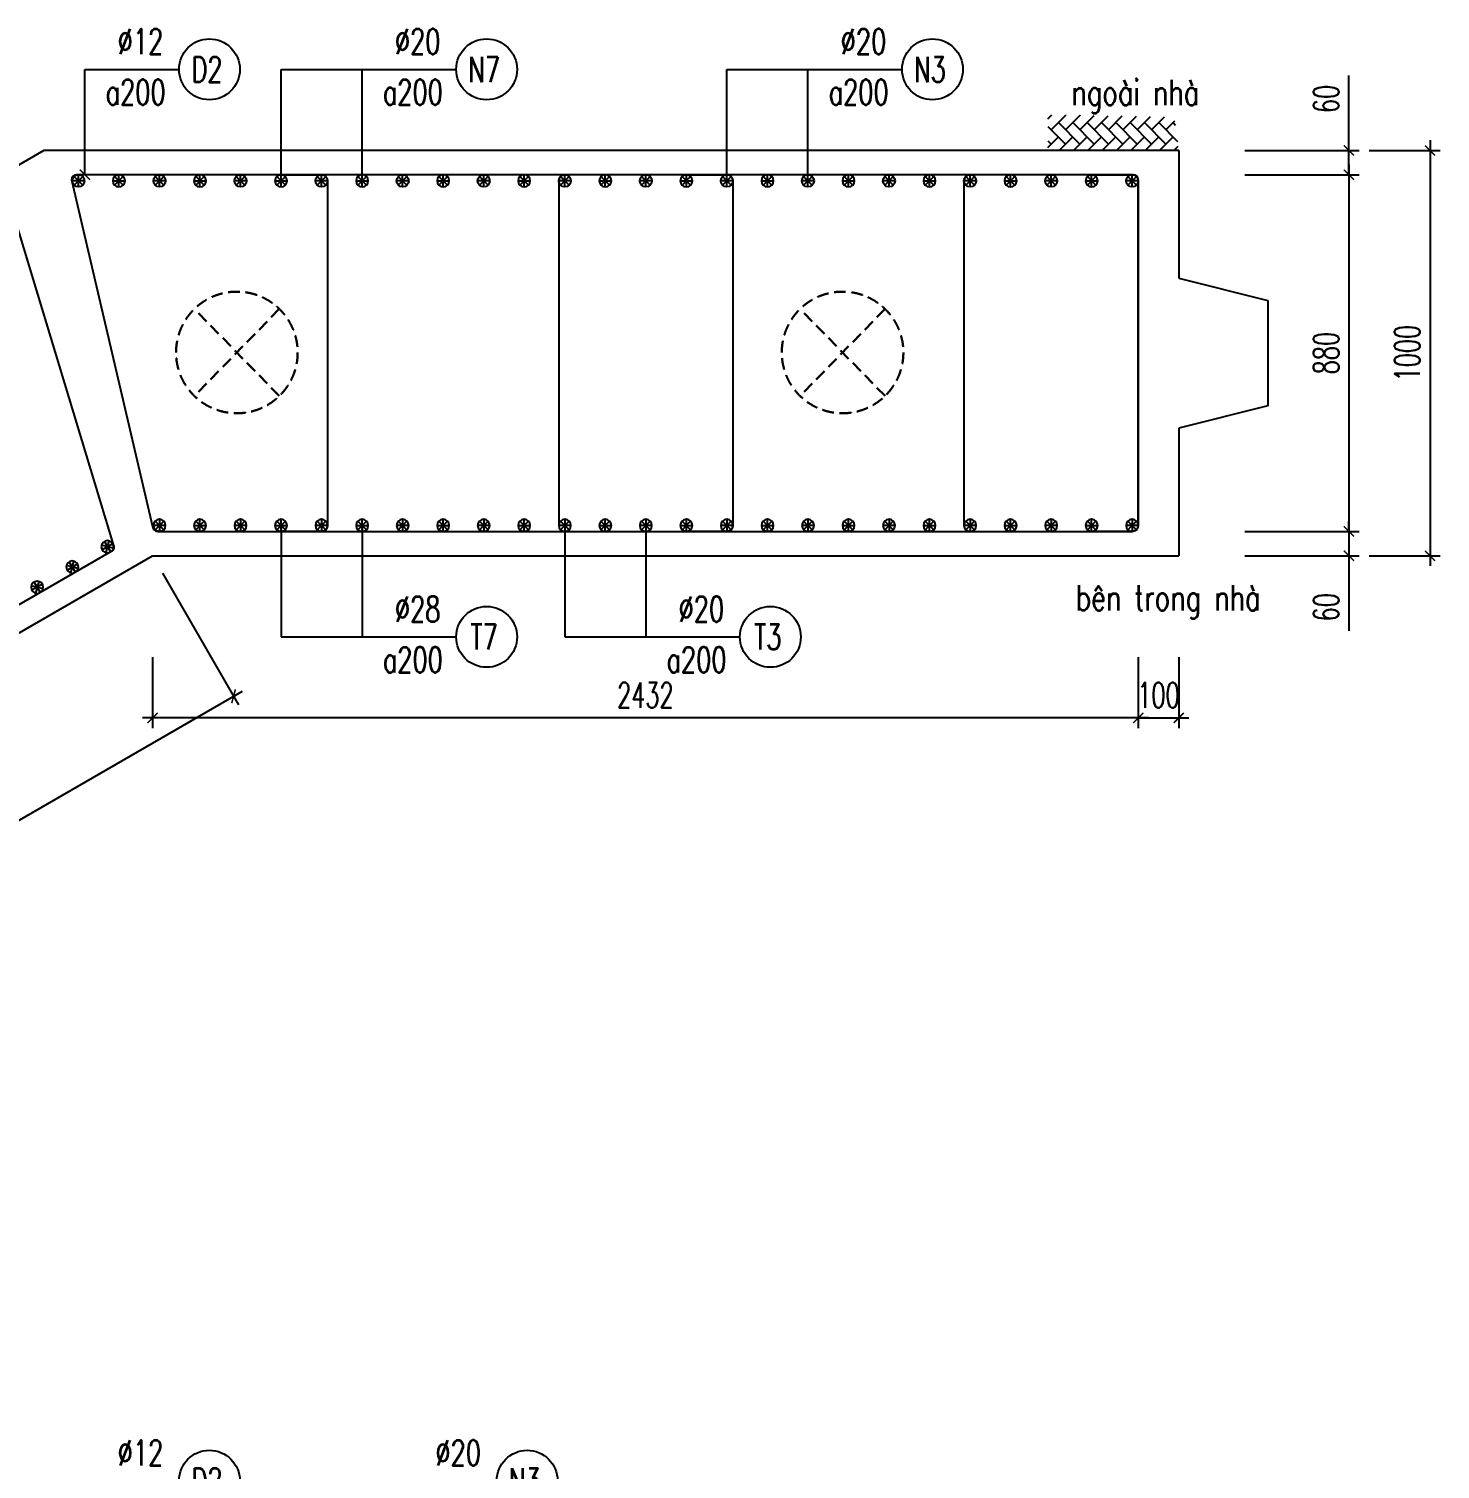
# Model space of a CAD drawing. Header units: millimetres. Extents: x -143483 to 1166745, y -1448440 to -1202244.
# Drawn here: x 545914 to 559843, y -1227031 to -1212817 of the extents above; entities that cross this region are included whole.
import ezdxf
from ezdxf.enums import TextEntityAlignment as Align

# ---------------------------------------------------------------- set-up
doc = ezdxf.new("R2010")
doc.units = ezdxf.units.MM
doc.header["$LTSCALE"] = 30
doc.header["$PDMODE"] = 3
doc.linetypes.add('DASHED', pattern=[19.05, 12.7, -6.35])
doc.layers.get('0').update_dxf_attribs({"lineweight": 9})
doc.layers.get('Defpoints').update_dxf_attribs({"lineweight": 9})
for name, color, linetype in [('ccu11-Cotthep', 9, 'Continuous'), ('ccu11-Dim', 8, 'Continuous'), ('ccu11-Hatch', 8, 'Continuous'), ('ccu11-Text', 31, 'Continuous'), ('ccu11-Thay', 7, 'Continuous'), ('ccu11-Thep', 4, 'Continuous'), ('ccu11-Thep doc', 4, 'Continuous'), ('ccu11-Thepdai', 6, 'Continuous')]:
    doc.layers.add(name, color=color, linetype=linetype)
doc.layers.add('ccu11-Khuat', color=9, linetype='DASHED', lineweight=30)
doc.layers.add('Vicom_thep doc', color=1, linetype='Continuous', lineweight=35)
doc.styles.add('ccu11-dim', font='vnsimli.shx', dxfattribs={"width": 0.65, "bigfont": 'bigfont.shx'})
doc.styles.add('ccu11-vnsimli', font='vnsimli.shx', dxfattribs={"width": 0.8, "bigfont": 'vns.shx'})
doc.styles.add('ccu11-vnsimple', font='vnsimple.shx', dxfattribs={"bigfont": 'bigfont.shx'})
doc.styles.add('ccu11_simli', font='vnsimli.shx', dxfattribs={"width": 0.8})
doc.dimstyles.new('ccu11-100', dxfattribs={"dimscale": 100, "dimtxt": 2.5, "dimasz": 1, "dimexe": 1, "dimexo": 2, "dimgap": 1, "dimtad": 1, "dimdec": 0, "dimdsep": 46, "dimtxsty": 'ccu11-dim', "dimblk": 'ARCHTICK', "dimcen": -1, "dimdle": 1, "dimclrd": 256, "dimclre": 256, "dimclrt": 3, "dimadec": 0, "dimazin": 2, "dimtfac": 0.1, "dimtdec": 0, "dimtmove": 0, "dimatfit": 1, "dimldrblk": 'ARCHTICK', "dimfxl": 0, "dimtvp": 0.833333, "dimtolj": 1, "dimtzin": 12, "dimarcsym": 0})
doc.dimstyles.new('ccu11-100x4', dxfattribs={"dimscale": 100, "dimtxt": 2.5, "dimasz": 1, "dimexe": 1, "dimexo": 2, "dimgap": 1, "dimtad": 1, "dimdec": 0, "dimlfac": 0.25, "dimdsep": 46, "dimtxsty": 'ccu11-dim', "dimblk": 'ARCHTICK', "dimcen": -1, "dimdle": 1, "dimclrd": 256, "dimclre": 256, "dimclrt": 3, "dimadec": 0, "dimazin": 2, "dimtfac": 0.1, "dimtdec": 0, "dimtmove": 0, "dimatfit": 1, "dimldrblk": 'ARCHTICK', "dimfxl": 0, "dimtvp": 0.833333, "dimtolj": 1, "dimtzin": 12, "dimarcsym": 0})

# ---------------------------------------------------------------- blocks, each defined once
blk = doc.blocks.new('_ARCHTICK')
at = {"color": 0, "linetype": 'ByBlock', "const_width": 0.15}
blk.add_lwpolyline([(-0.5, -0.5), (0.5, 0.5)], dxfattribs=at)
blk = doc.blocks.new('*D2861')
at = {"layer": 'ccu11-Dim', "linetype": 'ByBlock', "lineweight": -2, "ltscale": 30, "transparency": 16777216}
for p, q in [((547235, -1218190), (547985, -1219489)), ((535378, -1226653), (548022, -1219353)), ((534765, -1225390), (535515, -1226689))]:
    blk.add_line(p, q, dxfattribs=at)
at = {"layer": 'Defpoints', "color": 0, "linetype": 'ByBlock', "ltscale": 30, "transparency": 16777216}
for p in [(547135, -1218017), (547935, -1219403), (534665, -1225217)]:
    blk.add_point(p, dxfattribs=at)
at = {"layer": 'ccu11-Dim', "linetype": 'ByBlock', "lineweight": -2, "ltscale": 30, "transparency": 16777216, "xscale": 100, "yscale": 100, "zscale": 100}
for p, rotation in [((547935, -1219403), 30.00008489636826), ((535465, -1226603), 210.0000848963683)]:
    blk.add_blockref('_ARCHTICK', p, dxfattribs=dict(at, rotation=rotation))
at = {"layer": 'ccu11-Dim', "color": 3, "linetype": 'ByBlock', "ltscale": 30, "transparency": 16777216, "insert": (541587, -1222808), "char_height": 250, "attachment_point": 5, "rotation": 30.0001, "style": 'ccu11-dim'}
blk.add_mtext('\\A1;3600', dxfattribs=at)
blk = doc.blocks.new('*D2862')
at = {"layer": 'ccu11-Dim', "linetype": 'ByBlock', "lineweight": -2, "ltscale": 30, "transparency": 16777216}
for p, q in [((558943, -1214017), (558943, -1213277)), ((557915, -1214017), (559043, -1214017)), ((558943, -1214257), (558943, -1214017)), ((557915, -1214257), (559043, -1214257)), ((558943, -1214257), (558943, -1214357))]:
    blk.add_line(p, q, dxfattribs=at)
at = {"layer": 'Defpoints', "color": 0, "linetype": 'ByBlock', "ltscale": 30, "transparency": 16777216}
for p in [(557715, -1214017), (557715, -1214257), (558943, -1214257)]:
    blk.add_point(p, dxfattribs=at)
at = {"layer": 'ccu11-Dim', "linetype": 'ByBlock', "lineweight": -2, "ltscale": 30, "transparency": 16777216, "xscale": 100, "yscale": 100, "zscale": 100}
for p, rotation in [((558943, -1214017), 270), ((558943, -1214257), 90)]:
    blk.add_blockref('_ARCHTICK', p, dxfattribs=dict(at, rotation=rotation))
at = {"layer": 'ccu11-Dim', "color": 3, "linetype": 'ByBlock', "ltscale": 30, "transparency": 16777216, "insert": (558718, -1213509), "char_height": 250, "attachment_point": 5, "rotation": 90, "style": 'ccu11-dim'}
blk.add_mtext('\\A1;60', dxfattribs=at)
blk = doc.blocks.new('*D2863')
at = {"layer": 'ccu11-Dim', "linetype": 'ByBlock', "lineweight": -2, "ltscale": 30, "transparency": 16777216}
for p, q in [((558943, -1214157), (558943, -1217877)), ((557915, -1214257), (559043, -1214257)), ((557915, -1217777), (559043, -1217777))]:
    blk.add_line(p, q, dxfattribs=at)
at = {"layer": 'Defpoints', "color": 0, "linetype": 'ByBlock', "ltscale": 30, "transparency": 16777216}
for p in [(557715, -1214257), (557715, -1217777), (558943, -1217777)]:
    blk.add_point(p, dxfattribs=at)
at = {"layer": 'ccu11-Dim', "linetype": 'ByBlock', "lineweight": -2, "ltscale": 30, "transparency": 16777216, "xscale": 100, "yscale": 100, "zscale": 100}
for p, rotation in [((558943, -1214257), 90), ((558943, -1217777), 270)]:
    blk.add_blockref('_ARCHTICK', p, dxfattribs=dict(at, rotation=rotation))
at = {"layer": 'ccu11-Dim', "color": 3, "linetype": 'ByBlock', "ltscale": 30, "transparency": 16777216, "insert": (558718, -1216017), "char_height": 250, "attachment_point": 5, "rotation": 90, "style": 'ccu11-dim'}
blk.add_mtext('\\A1;880', dxfattribs=at)
blk = doc.blocks.new('*D2864')
at = {"layer": 'ccu11-Dim', "linetype": 'ByBlock', "lineweight": -2, "ltscale": 30, "transparency": 16777216}
for p, q in [((558943, -1217777), (558943, -1217677)), ((557915, -1217777), (559043, -1217777)), ((558943, -1217777), (558943, -1218017)), ((557915, -1218017), (559043, -1218017)), ((558943, -1218017), (558943, -1218756))]:
    blk.add_line(p, q, dxfattribs=at)
at = {"layer": 'Defpoints', "color": 0, "linetype": 'ByBlock', "ltscale": 30, "transparency": 16777216}
for p in [(557715, -1217777), (558943, -1217777), (557715, -1218017)]:
    blk.add_point(p, dxfattribs=at)
at = {"layer": 'ccu11-Dim', "linetype": 'ByBlock', "lineweight": -2, "ltscale": 30, "transparency": 16777216, "xscale": 100, "yscale": 100, "zscale": 100}
for p, rotation in [((558943, -1217777), 270), ((558943, -1218017), 90)]:
    blk.add_blockref('_ARCHTICK', p, dxfattribs=dict(at, rotation=rotation))
at = {"layer": 'ccu11-Dim', "color": 3, "linetype": 'ByBlock', "ltscale": 30, "transparency": 16777216, "insert": (558718, -1218525), "char_height": 250, "attachment_point": 5, "rotation": 90, "style": 'ccu11-dim'}
blk.add_mtext('\\A1;60', dxfattribs=at)
blk = doc.blocks.new('*D2865')
at = {"layer": 'ccu11-Dim', "linetype": 'ByBlock', "lineweight": -2, "ltscale": 30, "transparency": 16777216}
for p, q in [((559143, -1214017), (559843, -1214017)), ((559743, -1213917), (559743, -1218117)), ((559143, -1218017), (559843, -1218017))]:
    blk.add_line(p, q, dxfattribs=at)
at = {"layer": 'Defpoints', "color": 0, "linetype": 'ByBlock', "ltscale": 30, "transparency": 16777216}
for p in [(558943, -1214017), (558943, -1218017), (559743, -1218017)]:
    blk.add_point(p, dxfattribs=at)
at = {"layer": 'ccu11-Dim', "linetype": 'ByBlock', "lineweight": -2, "ltscale": 30, "transparency": 16777216, "xscale": 100, "yscale": 100, "zscale": 100}
for p, rotation in [((559743, -1214017), 90), ((559743, -1218017), 270)]:
    blk.add_blockref('_ARCHTICK', p, dxfattribs=dict(at, rotation=rotation))
at = {"layer": 'ccu11-Dim', "color": 3, "linetype": 'ByBlock', "ltscale": 30, "transparency": 16777216, "insert": (559518, -1216017), "char_height": 250, "attachment_point": 5, "rotation": 90, "style": 'ccu11-dim'}
blk.add_mtext('\\A1;1000', dxfattribs=at)
blk = doc.blocks.new('MCT')
at = {"ltscale": 0.005}
for p, q in [((-0.49, 0), (0.49, 0)), ((0.35, -0.35), (-0.35, 0.35)), ((-0.35, -0.35), (0.35, 0.35)), ((0, -0.49), (0, 0.49))]:
    blk.add_line(p, q, dxfattribs=at)
blk.add_circle((0, 0), 0.492, dxfattribs=at)
blk = doc.blocks.new('*U1745')
at = {"layer": 'ccu11-Thep doc', "xscale": -121.9200000001001, "yscale": 121.9200000001001, "zscale": 121.92, "rotation": 270}
blk.add_blockref('MCT', (0, 0), dxfattribs=at)
blk = doc.blocks.new('*U1746')
at = {"layer": 'ccu11-Thep doc', "color": 0, "linetype": 'ByBlock', "lineweight": -2, "transparency": 16777216}
for p in [(0, 0), (800, 0), (1600, 0), (2400, 0), (3200, 0), (4000, 0), (4800, 0), (5600, 0), (6400, 0), (7200, 0), (8000, 0), (8800, 0), (9600, 0), (10400, 0)]:
    blk.add_blockref('*U1745', p, dxfattribs=at)
blk = doc.blocks.new('*U1729')
at = {"layer": 'ccu11-Thep doc', "xscale": -121.9200000001001, "yscale": 121.9200000001001, "zscale": 121.92, "rotation": 270}
blk.add_blockref('MCT', (0, 0), dxfattribs=at)
blk = doc.blocks.new('*U1736')
at = {"layer": 'ccu11-Thep doc', "color": 0, "linetype": 'ByBlock', "lineweight": -2, "transparency": 16777216}
for p in [(0, 0), (800, 0), (1600, 0), (2400, 0), (3200, 0), (4000, 0), (4800, 0), (5600, 0), (6400, 0), (7200, 0), (8000, 0), (8800, 0), (9600, 0)]:
    blk.add_blockref('*U1729', p, dxfattribs=at)
blk = doc.blocks.new('*D2870')
at = {"layer": 'ccu11-Dim', "lineweight": -2, "transparency": 16777216}
blk.add_arc((534665, -1225217), 2255, 360, 30.0001, dxfattribs=at)
at = {"layer": 'Defpoints', "color": 0, "transparency": 16777216}
for p in [(547135, -1218017), (536885, -1224825), (534665, -1225217), (534665, -1225217), (538246, -1225217)]:
    blk.add_point(p, dxfattribs=at)
at = {"layer": 'ccu11-Dim', "lineweight": -2, "transparency": 16777216, "xscale": 100, "yscale": 100, "zscale": 100}
for p, rotation in [((536617, -1224089), 120.0000848963675), ((536919, -1225217), 269.9999999999973)]:
    blk.add_blockref('_ARCHTICK', p, dxfattribs=dict(at, rotation=rotation))
at = {"layer": 'ccu11-Dim', "color": 3, "transparency": 16777216, "insert": (537060, -1224575), "char_height": 250, "attachment_point": 5, "rotation": 285, "style": 'ccu11-dim'}
blk.add_mtext('\\A1;30\\M+1818B', dxfattribs=at)
blk = doc.blocks.new('*U1728')
at = {"layer": 'ccu11-Thep doc', "xscale": -121.9200000001001, "yscale": 121.9200000001001, "zscale": 121.92, "rotation": 270}
blk.add_blockref('MCT', (0, 0), dxfattribs=at)
blk = doc.blocks.new('*U1730')
at = {"layer": 'ccu11-Thep doc', "color": 0, "linetype": 'ByBlock', "lineweight": -2, "transparency": 16777216}
for p in [(0, 0), (800, 0), (1600, 0), (2400, 0), (3200, 0), (4000, 0), (4800, 0), (5600, 0), (6400, 0), (7200, 0), (8000, 0), (8800, 0), (9600, 0), (10400, 0), (11200, 0), (12000, 0), (12800, 0), (13600, 0)]:
    blk.add_blockref('*U1728', p, dxfattribs=at)
blk = doc.blocks.new('*D2909')
at = {"layer": 'ccu11-Dim', "linetype": 'ByBlock', "lineweight": -2, "ltscale": 30, "transparency": 16777216}
for p, q in [((547135, -1219017), (547135, -1219717)), ((556863, -1219017), (556863, -1219717)), ((556963, -1219617), (547035, -1219617))]:
    blk.add_line(p, q, dxfattribs=at)
at = {"layer": 'Defpoints', "color": 0, "linetype": 'ByBlock', "ltscale": 30, "transparency": 16777216}
for p in [(547135, -1218817), (556863, -1218817), (547135, -1219617)]:
    blk.add_point(p, dxfattribs=at)
at = {"layer": 'ccu11-Dim', "linetype": 'ByBlock', "lineweight": -2, "ltscale": 30, "transparency": 16777216, "xscale": 100, "yscale": 100, "zscale": 100, "rotation": 180}
blk.add_blockref('_ARCHTICK', (547135, -1219617), dxfattribs=at)
at = {"layer": 'ccu11-Dim', "linetype": 'ByBlock', "lineweight": -2, "ltscale": 30, "transparency": 16777216, "xscale": 100, "yscale": 100, "zscale": 100}
blk.add_blockref('_ARCHTICK', (556863, -1219617), dxfattribs=at)
at = {"layer": 'ccu11-Dim', "color": 3, "linetype": 'ByBlock', "ltscale": 30, "transparency": 16777216, "insert": (551999, -1219392), "char_height": 250, "attachment_point": 5, "style": 'ccu11-dim'}
blk.add_mtext('\\A1;2432', dxfattribs=at)
blk = doc.blocks.new('*D2910')
at = {"layer": 'ccu11-Dim', "linetype": 'ByBlock', "lineweight": -2, "ltscale": 30, "transparency": 16777216}
for p, q in [((556863, -1219017), (556863, -1219717)), ((557263, -1219017), (557263, -1219717)), ((556863, -1219617), (556763, -1219617)), ((556863, -1219617), (557263, -1219617)), ((557263, -1219617), (557363, -1219617))]:
    blk.add_line(p, q, dxfattribs=at)
at = {"layer": 'Defpoints', "color": 0, "linetype": 'ByBlock', "ltscale": 30, "transparency": 16777216}
for p in [(556863, -1218817), (557263, -1218817), (557263, -1219617)]:
    blk.add_point(p, dxfattribs=at)
at = {"layer": 'ccu11-Dim', "linetype": 'ByBlock', "lineweight": -2, "ltscale": 30, "transparency": 16777216, "xscale": 100, "yscale": 100, "zscale": 100}
blk.add_blockref('_ARCHTICK', (556863, -1219617), dxfattribs=at)
at = {"layer": 'ccu11-Dim', "linetype": 'ByBlock', "lineweight": -2, "ltscale": 30, "transparency": 16777216, "xscale": 100, "yscale": 100, "zscale": 100, "rotation": 180}
blk.add_blockref('_ARCHTICK', (557263, -1219617), dxfattribs=at)
at = {"layer": 'ccu11-Dim', "color": 3, "linetype": 'ByBlock', "ltscale": 30, "transparency": 16777216, "insert": (557063, -1219392), "char_height": 250, "attachment_point": 5, "style": 'ccu11-dim'}
blk.add_mtext('\\A1;100', dxfattribs=at)
blk = doc.blocks.new('SHD')
at = {"layer": 'ccu11-Cotthep'}
blk.add_circle((300, 0), 300, dxfattribs=at)
at = {"layer": 'ccu11-Cotthep', "color": 31, "style": 'ccu11_simli', "width": 0.8}
blk.add_attdef('DK', text='', height=250, dxfattribs=at).set_placement((-101, 65), align=Align.BOTTOM_RIGHT)
blk.add_attdef('KH', text='', height=250, dxfattribs=at).set_placement((300, 0), align=Align.MIDDLE)
blk.add_attdef('KC', text='', height=250, dxfattribs=at).set_placement((-101, -142), align=Align.TOP_RIGHT)
blk = doc.blocks.new('ccu11_block_thep')
at = {"layer": 'ccu11-Thep', "color": 3}
for p, q in [((-0.4, 0), (0.4, 0)), ((-0.283, 0.283), (0.283, -0.283)), ((0.283, 0.283), (-0.283, -0.283)), ((0, 0.4), (0, -0.4))]:
    blk.add_line(p, q, dxfattribs=at)
at = {"layer": 'ccu11-Thep', "color": 1, "const_width": 0.0667}
blk.add_lwpolyline([(-0.4, 0, 1), (0.4, 0, 1), (-0.4, 0, 1)], format="xyb", dxfattribs=at)
at = {"layer": 'ccu11-Thep', "color": 1}
blk.add_circle((0, 0), 0.4, dxfattribs=at)
blk = doc.blocks.new('*U1749')
at = {"layer": 'Vicom_thep doc', "xscale": -150, "yscale": 150, "zscale": 150, "rotation": 180}
blk.add_blockref('ccu11_block_thep', (0, 0), dxfattribs=at)
blk = doc.blocks.new('*U1750')
at = {"layer": 'ccu11-Thep doc', "color": 0, "linetype": 'ByBlock', "lineweight": -2, "transparency": 16777216}
for p in [(0, 0), (800, 0), (1600, 0), (2400, 0), (3200, 0), (4000, 0), (4800, 0), (5600, 0), (6400, 0), (7200, 0), (8000, 0), (8800, 0), (9600, 0), (10400, 0), (11200, 0), (12000, 0), (12800, 0)]:
    blk.add_blockref('*U1749', p, dxfattribs=at)
blk = doc.blocks.new('*U1743')
at = {"layer": 'Vicom_thep doc', "xscale": -150, "yscale": 150, "zscale": 150, "rotation": 180}
blk.add_blockref('ccu11_block_thep', (0, 0), dxfattribs=at)
blk = doc.blocks.new('*U1744')
at = {"layer": 'ccu11-Thep doc', "color": 0, "linetype": 'ByBlock', "lineweight": -2, "transparency": 16777216}
for p in [(0, 0), (800, 0), (1600, 0), (2400, 0), (3200, 0), (4000, 0), (4800, 0), (5600, 0), (6400, 0), (7200, 0), (8000, 0), (8800, 0)]:
    blk.add_blockref('*U1743', p, dxfattribs=at)
blk = doc.blocks.new('*U1755')
at = {"layer": 'Vicom_thep doc', "xscale": -150, "yscale": 150, "zscale": 150, "rotation": 180}
blk.add_blockref('ccu11_block_thep', (0, 0), dxfattribs=at)
blk = doc.blocks.new('*U1756')
at = {"layer": 'ccu11-Thep doc', "color": 0, "linetype": 'ByBlock', "lineweight": -2, "transparency": 16777216}
for p in [(0, 0), (800, 0), (1600, 0), (2400, 0), (3200, 0), (4000, 0), (4800, 0), (5600, 0), (6400, 0), (7200, 0), (8000, 0), (8800, 0), (9600, 0)]:
    blk.add_blockref('*U1755', p, dxfattribs=at)

msp = doc.modelspace()

# ---------------------------------------------------------------- hatches: boundary and pattern name
at = {"layer": 'ccu11-Hatch', "ltscale": 10}
h = msp.add_hatch(dxfattribs=at)
h.set_pattern_fill('AR-HBONE', color=256, scale=25, angle=270, style=0)
h.set_pattern_definition([(45, (-2705879.41, 562439.31), (141.4213562, 4e-14), [300, -100]), (315, (-2705808.7, 562510.02), (141.4213562, 4e-14), [300, -100])])
h.paths.add_polyline_path([(555971.09, -1213664.16), (555971.09, -1214016.88), (557263.45, -1214016.88), (557220.59, -1213685.58)])

# ---------------------------------------------------------------- linework, layer by layer
at = {"layer": 'ccu11-Khuat', "ltscale": 0.3}
for p, q in [((548386.45, -1215581.17), (547548.22, -1216439.87)), ((548386.45, -1216439.87), (547548.22, -1215581.17)), ((554364.35, -1215581.17), (553526.12, -1216439.87)), ((554364.35, -1216439.87), (553526.12, -1215581.17))]:
    msp.add_line(p, q, dxfattribs=at)
for centre in [(547967.33, -1216010.52), (553945.24, -1216010.52)]:
    msp.add_circle(centre, 600, dxfattribs=at)
at = {"layer": 'ccu11-Thay'}
for p, q in [((546063.45, -1214016.88), (533592.73, -1221216.88)), ((557263.45, -1214016.88), (546063.45, -1214016.88)), ((557263.45, -1214016.88), (557263.45, -1215276.88)), ((557263.45, -1215276.88), (558143.22, -1215496.88)), ((558143.22, -1215496.88), (558143.22, -1216536.88)), ((558143.22, -1216536.88), (557263.45, -1216756.88)), ((557263.45, -1216756.88), (557263.45, -1218016.88)), ((534664.53, -1225216.88), (547135.25, -1218016.88)), ((547135.25, -1218016.88), (557263.45, -1218016.88))]:
    msp.add_line(p, q, dxfattribs=at)
at = {"layer": 'ccu11-Thepdai'}
for points in [[(547185.8, -1217776.88), (556803.45, -1217776.88, 0.41421356), (556863.45, -1217716.88), (556863.45, -1214306.88, 0.41421356), (556813.45, -1214256.88), (546385.8, -1214256.88, 0.41421356), (546335.8, -1214306.88), (547135.8, -1217726.88, 0.41421356), (547185.8, -1217776.88)], [(548383.45, -1214256.88), (548803.45, -1214256.88, -0.41421356), (548863.45, -1214316.88), (548863.45, -1217716.88, -0.41421356), (548803.45, -1217776.88), (548383.45, -1217776.88)], [(551623.45, -1214256.88), (551203.45, -1214256.88, 0.41421356), (551143.45, -1214316.88), (551143.45, -1217716.88, 0.41421356), (551203.45, -1217776.88), (551623.45, -1217776.88)], [(552383.45, -1214256.88), (552803.45, -1214256.88, -0.41421356), (552863.45, -1214316.88), (552863.45, -1217716.88, -0.41421356), (552803.45, -1217776.88), (552383.45, -1217776.88)], [(555623.45, -1214256.88), (555203.45, -1214256.88, 0.41421356), (555143.45, -1214316.88), (555143.45, -1217716.88, 0.41421356), (555203.45, -1217776.88), (555623.45, -1217776.88)], [(556383.45, -1214256.88), (556803.45, -1214256.88, -0.41421356), (556863.45, -1214316.88), (556863.45, -1217716.88, -0.41421356), (556803.45, -1217776.88), (556383.45, -1217776.88)], [(533859.35, -1221340.06), (545652.58, -1214531.23, -0.41421356), (545734.54, -1214553.19), (546746.72, -1217906.34, -0.41421356), (546728.42, -1217974.64), (534926.54, -1224788.47, -0.41421356), (534858.23, -1224770.17), (533841.05, -1221408.36, -0.41421356), (533859.35, -1221340.06)]]:
    msp.add_lwpolyline(points, format="xyb", dxfattribs=at)

# ---------------------------------------------------------------- block references
at = {"layer": 'ccu11-Cotthep'}
ref = msp.add_blockref('SHD', (547396.87, -1213216.53), dxfattribs=at)
ref.add_attrib('KH', 'D2', dxfattribs={"color": 31, "height": 250, "style": 'ccu11-vnsimple', "width": 0.7}).set_placement((547671.87, -1213216.53), align=Align.MIDDLE_CENTER)
ref.add_attrib('KC', 'a200', dxfattribs={"color": 31, "height": 250, "style": 'ccu11-vnsimple', "width": 0.7}).set_placement((546968.29, -1213316.53), align=Align.TOP_CENTER)
ref.add_attrib('DK', '`12', dxfattribs={"color": 31, "height": 250, "style": 'ccu11-vnsimple', "width": 0.7}).set_placement((547016.09, -1213141.53), align=Align.BOTTOM_CENTER)
ref = msp.add_blockref('SHD', (550132.45, -1213216.53), dxfattribs=at)
ref.add_attrib('KH', 'N7', dxfattribs={"color": 31, "height": 250, "style": 'ccu11-vnsimple', "width": 0.7}).set_placement((550407.45, -1213216.53), align=Align.MIDDLE_CENTER)
ref.add_attrib('KC', 'a200', dxfattribs={"color": 31, "height": 250, "style": 'ccu11-vnsimple', "width": 0.7}).set_placement((549703.87, -1213316.53), align=Align.TOP_CENTER)
ref.add_attrib('DK', '`20', dxfattribs={"color": 31, "height": 250, "style": 'ccu11-vnsimple', "width": 0.7}).set_placement((549751.67, -1213141.53), align=Align.BOTTOM_CENTER)
ref = msp.add_blockref('SHD', (554532.45, -1213216.53), dxfattribs=at)
ref.add_attrib('KH', 'N3', dxfattribs={"color": 31, "height": 250, "style": 'ccu11-vnsimple', "width": 0.7}).set_placement((554807.45, -1213216.53), align=Align.MIDDLE_CENTER)
ref.add_attrib('KC', 'a200', dxfattribs={"color": 31, "height": 250, "style": 'ccu11-vnsimple', "width": 0.7}).set_placement((554103.87, -1213316.53), align=Align.TOP_CENTER)
ref.add_attrib('DK', '`20', dxfattribs={"color": 31, "height": 250, "style": 'ccu11-vnsimple', "width": 0.7}).set_placement((554151.67, -1213141.53), align=Align.BOTTOM_CENTER)
ref = msp.add_blockref('SHD', (550132.45, -1218817.24), dxfattribs=at)
ref.add_attrib('KH', 'T7', dxfattribs={"color": 31, "height": 250, "style": 'ccu11-vnsimple', "width": 0.7}).set_placement((550407.45, -1218817.24), align=Align.MIDDLE_CENTER)
ref.add_attrib('KC', 'a200', dxfattribs={"color": 31, "height": 250, "style": 'ccu11-vnsimple', "width": 0.7}).set_placement((549703.87, -1218917.24), align=Align.TOP_CENTER)
ref.add_attrib('DK', '`28', dxfattribs={"color": 31, "height": 250, "style": 'ccu11-vnsimple', "width": 0.7}).set_placement((549751.67, -1218742.24), align=Align.BOTTOM_CENTER)
ref = msp.add_blockref('SHD', (552932.45, -1218817.24), dxfattribs=at)
ref.add_attrib('KH', 'T3', dxfattribs={"color": 31, "height": 250, "style": 'ccu11-vnsimple', "width": 0.7}).set_placement((553207.45, -1218817.24), align=Align.MIDDLE_CENTER)
ref.add_attrib('KC', 'a200', dxfattribs={"color": 31, "height": 250, "style": 'ccu11-vnsimple', "width": 0.7}).set_placement((552503.87, -1218917.24), align=Align.TOP_CENTER)
ref.add_attrib('DK', '`20', dxfattribs={"color": 31, "height": 250, "style": 'ccu11-vnsimple', "width": 0.7}).set_placement((552551.67, -1218742.24), align=Align.BOTTOM_CENTER)
ref = msp.add_blockref('SHD', (547396.87, -1227144.11), dxfattribs=at)
ref.add_attrib('KH', 'D2', dxfattribs={"color": 31, "height": 250, "style": 'ccu11-vnsimple', "width": 0.7}).set_placement((547671.87, -1227144.11), align=Align.MIDDLE_CENTER)
ref.add_attrib('KC', 'a200', dxfattribs={"color": 31, "height": 250, "style": 'ccu11-vnsimple', "width": 0.7}).set_placement((546968.29, -1227244.11), align=Align.TOP_CENTER)
ref.add_attrib('DK', '`12', dxfattribs={"color": 31, "height": 250, "style": 'ccu11-vnsimple', "width": 0.7}).set_placement((547016.09, -1227069.11), align=Align.BOTTOM_CENTER)
ref = msp.add_blockref('SHD', (550532.45, -1227144.11), dxfattribs=at)
ref.add_attrib('KH', 'N3', dxfattribs={"color": 31, "height": 250, "style": 'ccu11-vnsimple', "width": 0.7}).set_placement((550807.45, -1227144.11), align=Align.MIDDLE_CENTER)
ref.add_attrib('KC', 'a200', dxfattribs={"color": 31, "height": 250, "style": 'ccu11-vnsimple', "width": 0.7}).set_placement((550103.87, -1227244.11), align=Align.TOP_CENTER)
ref.add_attrib('DK', '`20', dxfattribs={"color": 31, "height": 250, "style": 'ccu11-vnsimple', "width": 0.7}).set_placement((550151.67, -1227069.11), align=Align.BOTTOM_CENTER)
at = {"layer": 'ccu11-Thep doc', "xscale": -1}
msp.add_blockref('*U1746', (556803.45, -1214316.88), dxfattribs=at)
at = {"layer": 'ccu11-Thep doc'}
for name, p in [('*U1756', (546803.45, -1214316.88)), ('*U1744', (547603.45, -1217716.88))]:
    msp.add_blockref(name, p, dxfattribs=at)
for name, p, rotation in [('*U1736', (556803.45, -1217716.88), 180), ('*U1730', (546689.76, -1217927.68), 209.9999999999999), ('*U1750', (535258.23, -1224527.68), 30)]:
    msp.add_blockref(name, p, dxfattribs=dict(at, rotation=rotation))

# ---------------------------------------------------------------- texts
at = {"layer": 'ccu11-Text', "linetype": 'Continuous', "style": 'ccu11-vnsimli', "width": 0.75}
for s, p in [('ngoµi nhµ', (556834.28, -1213568.74)), ('bªn trong nhµ', (557158.09, -1218555.35))]:
    msp.add_text(s, height=250, dxfattribs=at).set_placement(p, align=Align.CENTER)

# ---------------------------------------------------------------- dimensions: what is measured, and where the dimension line sits
at = {"layer": 'ccu11-Dim', "linetype": 'ByBlock', "ltscale": 30}
for base, p1, p2, angle, picture, middle in [((558943.22, -1214256.88), (557714.82, -1214016.88), (557714.82, -1214256.88), 90, '*D2862', (558943.22, -1213508.9)), ((558943.22, -1217776.88), (557714.82, -1218016.88), (557714.82, -1217776.88), 270, '*D2864', (558943.22, -1218524.87))]:
    dim = msp.add_linear_dim(base=base, p1=p1, p2=p2, angle=angle, dimstyle='ccu11-100x4', dxfattribs=at)
    dim.commit()
    dim.dimension.update_dxf_attribs({"geometry": picture, "text_midpoint": middle, "dimtype": 160})
for base, p1, p2, angle, picture, middle in [((559743.22, -1218016.88), (558943.22, -1214016.88), (558943.22, -1218016.88), 90, '*D2865', (559518.22, -1216016.88)), ((547135.25, -1219617.24), (556863.45, -1218817.24), (547135.25, -1218817.24), 180, '*D2909', (551999.35, -1219392.24))]:
    dim = msp.add_linear_dim(base=base, p1=p1, p2=p2, angle=angle, dimstyle='ccu11-100x4', dxfattribs=at)
    dim.commit()
    dim.dimension.update_dxf_attribs({"geometry": picture, "text_midpoint": middle})
for base, p1, p2, angle, override, picture, middle in [((558943.22, -1217776.88), (557714.82, -1214256.88), (557714.82, -1217776.88), 90, {"dimtmove": 1}, '*D2863', (558718.22, -1216016.88)), ((557263.45, -1219617.24), (556863.45, -1218817.24), (557263.45, -1218817.24), 180, {"dimtix": 1}, '*D2910', (557063.45, -1219392.24))]:
    dim = msp.add_linear_dim(base=base, p1=p1, p2=p2, angle=angle, dimstyle='ccu11-100x4', override=override, dxfattribs=at)
    dim.commit()
    dim.dimension.update_dxf_attribs({"geometry": picture, "text_midpoint": middle})
dim = msp.add_aligned_dim(p1=(534664.53, -1225216.88), p2=(547135.25, -1218016.88), distance=-1600, dimstyle='ccu11-100x4', dxfattribs=at)
dim.commit()
dim.dimension.update_dxf_attribs({"geometry": '*D2861', "text_midpoint": (541587.39, -1222807.67)})
at = {"layer": 'ccu11-Dim'}
dim = msp.add_angular_dim_2l(base=(536885.14, -1224825.33), line1=((534664.53, -1225216.88), (547135.25, -1218016.88)), line2=((534664.53, -1225216.88), (538246.45, -1225216.88)), dimstyle='ccu11-100', dxfattribs=at)
dim.commit()
dim.dimension.update_dxf_attribs({"geometry": '*D2870', "text_midpoint": (537059.9, -1224575.05)})

# ---------------------------------------------------------------- leaders
at = {"layer": 'ccu11-Cotthep', "linetype": 'ByBlock', "ltscale": 30}
msp.add_leader([(546467.87, -1214256.88), (546467.87, -1213216.53), (547396.87, -1213216.53)], dimstyle='ccu11-100x4', dxfattribs=at)
at = {"layer": 'ccu11-Cotthep'}
for points in [[(548403.45, -1214316.88), (548403.45, -1213216.53), (550132.45, -1213216.53)], [(549203.45, -1214316.88), (549203.45, -1213216.53), (550132.45, -1213216.53)], [(552803.45, -1214316.88), (552803.45, -1213216.53), (554532.45, -1213216.53)], [(553603.45, -1214316.88), (553603.45, -1213216.53), (554532.45, -1213216.53)], [(548403.45, -1217716.88), (548403.45, -1218817.24), (550132.45, -1218817.24)], [(549203.45, -1217716.88), (549203.45, -1218817.24), (550132.45, -1218817.24)], [(551203.45, -1217716.88), (551203.45, -1218817.24), (552932.45, -1218817.24)], [(552003.45, -1217716.88), (552003.45, -1218817.24), (552932.45, -1218817.24)]]:
    msp.add_leader(points, dimstyle='ccu11-100', override={"dimasz": 1.5, "dimgap": 1, "dimtad": 0, "dimldrblk": 'None', "dimfxl": 3, "dimfxlon": 1, "dimtfill": 1, "dimarcsym": 1}, dxfattribs=at)

doc.saveas('drawing.dxf')
